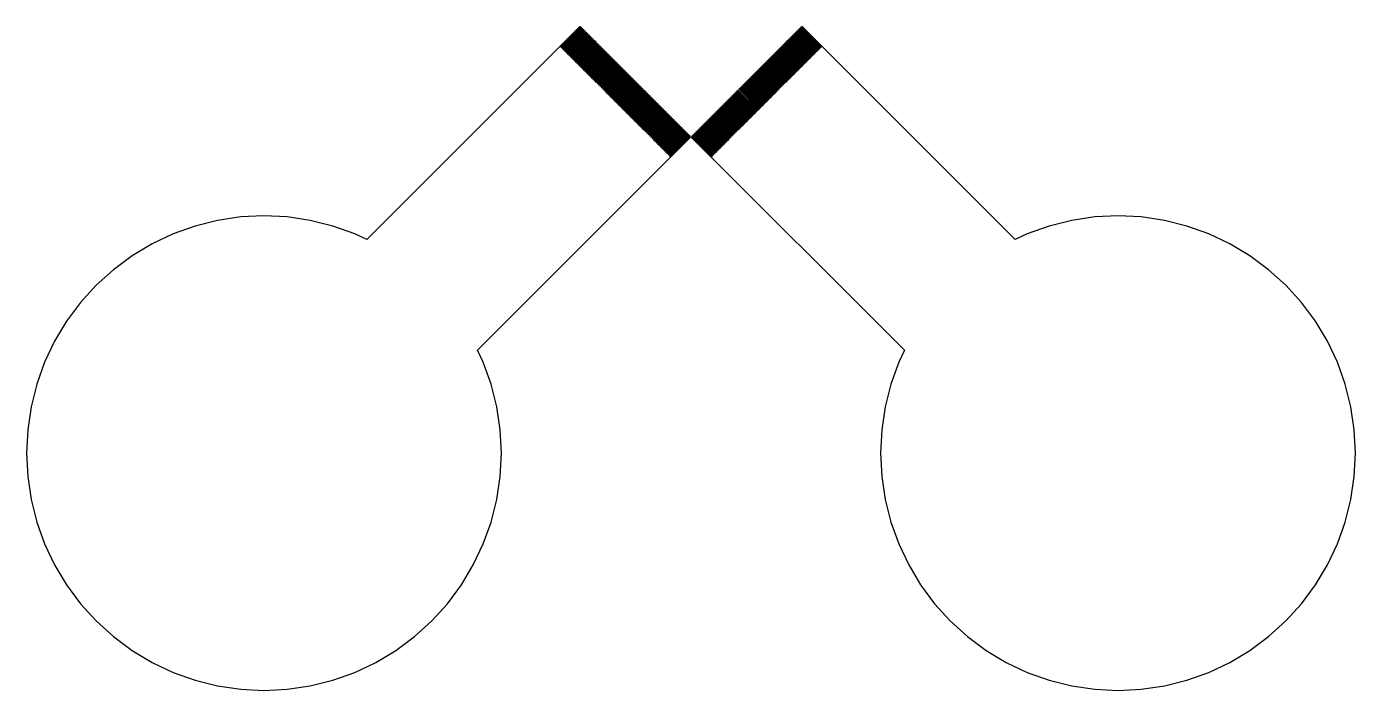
# Model space of a CAD drawing. Extents: x -73 to 181, y -8 to 80.
# Drawn here: x 2 to 16, y 38 to 45 of the extents above; entities that cross this region are included whole.
import ezdxf

# ---------------------------------------------------------------- set-up
doc = ezdxf.new("R2010")
doc.units = 0

msp = doc.modelspace()

# ---------------------------------------------------------------- linework, layer by layer
for p, q in [((7.83327, 45), (5.58598, 42.7527)), ((7.62823, 44.7808), (7.84035, 44.9929)), ((7.84741, 44.9858), (7.6353, 44.7737)), ((7.64236, 44.7667), (7.85448, 44.9788)), ((7.86156, 44.9717), (7.64944, 44.7596)), ((7.65651, 44.7525), (7.86862, 44.9646)), ((7.8757, 44.9576), (7.66357, 44.7455)), ((7.67065, 44.7384), (7.88277, 44.9505)), ((7.88985, 44.9434), (7.67772, 44.7313)), ((7.6848, 44.7242), (7.89691, 44.9363)), ((7.90399, 44.9293), (7.69186, 44.7172)), ((7.69893, 44.7101), (7.91106, 44.9222)), ((7.84035, 44.9929), (7.84741, 44.9858)), ((7.85448, 44.9788), (7.86156, 44.9717)), ((7.86862, 44.9646), (7.8757, 44.9576)), ((7.88277, 44.9505), (7.88985, 44.9434)), ((7.89691, 44.9363), (7.90399, 44.9293)), ((7.91106, 44.9222), (7.91814, 44.9151)), ((10.0818, 44.9151), (10.0889, 44.9222)), ((10.0889, 44.9222), (10.3011, 44.7101)), ((10.096, 44.9293), (10.1031, 44.9363)), ((10.3081, 44.7171), (10.096, 44.9293)), ((10.1031, 44.9363), (10.3152, 44.7242)), ((10.1101, 44.9434), (10.1172, 44.9505)), ((10.3223, 44.7313), (10.1101, 44.9434)), ((10.1172, 44.9505), (10.3293, 44.7384)), ((10.1243, 44.9576), (10.1314, 44.9646)), ((10.3364, 44.7454), (10.1243, 44.9576)), ((10.1314, 44.9646), (10.3435, 44.7525)), ((10.1384, 44.9717), (10.1455, 44.9788)), ((10.3506, 44.7596), (10.1384, 44.9717)), ((10.1455, 44.9788), (10.3576, 44.7667)), ((10.1526, 44.9858), (10.1596, 44.9929)), ((10.3647, 44.7737), (10.1526, 44.9858)), ((10.1596, 44.9929), (10.3718, 44.7808)), ((12.414, 42.7527), (10.1667, 45)), ((7.91814, 44.9151), (7.70601, 44.703)), ((7.71307, 44.696), (7.9252, 44.9081)), ((7.93227, 44.901), (7.72015, 44.6889)), ((7.72722, 44.6818), (7.93935, 44.8939)), ((7.94641, 44.8869), (7.7343, 44.6747)), ((7.74136, 44.6677), (7.95348, 44.8798)), ((7.96056, 44.8727), (7.74844, 44.6606)), ((7.75551, 44.6535), (7.96762, 44.8656)), ((7.97469, 44.8586), (7.76257, 44.6465)), ((7.76965, 44.6394), (7.98177, 44.8515)), ((7.98883, 44.8444), (7.77672, 44.6323)), ((7.7838, 44.6252), (7.99591, 44.8374)), ((8.00298, 44.8303), (7.79086, 44.6182)), ((7.79793, 44.6111), (8.01004, 44.8232)), ((8.01712, 44.8161), (7.80501, 44.604)), ((7.81207, 44.597), (8.02419, 44.8091)), ((8.03127, 44.802), (7.81914, 44.5899)), ((7.82622, 44.5828), (8.03833, 44.7949)), ((8.04541, 44.7879), (7.83328, 44.5757)), ((7.9252, 44.9081), (7.93227, 44.901)), ((7.93935, 44.8939), (7.94641, 44.8869)), ((7.95348, 44.8798), (7.96056, 44.8727)), ((7.96762, 44.8656), (7.97469, 44.8586)), ((7.98177, 44.8515), (7.98883, 44.8444)), ((7.99591, 44.8374), (8.00298, 44.8303)), ((8.01004, 44.8232), (8.01712, 44.8161)), ((8.02419, 44.8091), (8.03127, 44.802)), ((8.03833, 44.7949), (8.04541, 44.7879)), ((9.95457, 44.7879), (9.96165, 44.7949)), ((10.1667, 44.5757), (9.95457, 44.7879)), ((9.96165, 44.7949), (10.1738, 44.5828)), ((9.96872, 44.802), (9.9758, 44.8091)), ((10.1808, 44.5899), (9.96872, 44.802)), ((9.9758, 44.8091), (10.1879, 44.597)), ((9.98286, 44.8161), (9.98994, 44.8232)), ((10.195, 44.604), (9.98286, 44.8161)), ((9.98994, 44.8232), (10.2021, 44.6111)), ((9.99701, 44.8303), (10.0041, 44.8374)), ((10.2091, 44.6182), (9.99701, 44.8303)), ((10.0041, 44.8374), (10.2162, 44.6252)), ((10.0112, 44.8444), (10.0182, 44.8515)), ((10.2233, 44.6323), (10.0112, 44.8444)), ((10.0182, 44.8515), (10.2303, 44.6394)), ((10.0253, 44.8586), (10.0324, 44.8656)), ((10.2374, 44.6465), (10.0253, 44.8586)), ((10.0324, 44.8656), (10.2445, 44.6535)), ((10.0394, 44.8727), (10.0465, 44.8798)), ((10.2516, 44.6606), (10.0394, 44.8727)), ((10.0465, 44.8798), (10.2586, 44.6677)), ((10.0536, 44.8869), (10.0606, 44.8939)), ((10.2657, 44.6747), (10.0536, 44.8869)), ((10.0606, 44.8939), (10.2728, 44.6818)), ((10.0677, 44.901), (10.0748, 44.9081)), ((10.2798, 44.6889), (10.0677, 44.901)), ((10.0748, 44.9081), (10.2869, 44.6959)), ((10.294, 44.703), (10.0818, 44.9151)), ((7.6353, 44.7737), (7.62823, 44.7808)), ((7.64944, 44.7596), (7.64236, 44.7667)), ((7.66357, 44.7455), (7.65651, 44.7525)), ((7.67772, 44.7313), (7.67065, 44.7384)), ((7.69186, 44.7172), (7.6848, 44.7242)), ((7.70601, 44.703), (7.69893, 44.7101)), ((7.72015, 44.6889), (7.71307, 44.696)), ((7.7343, 44.6747), (7.72722, 44.6818)), ((7.74844, 44.6606), (7.74136, 44.6677)), ((7.76257, 44.6465), (7.75551, 44.6535)), ((7.84036, 44.5687), (8.05247, 44.7808)), ((8.05956, 44.7737), (7.84743, 44.5616)), ((7.85451, 44.5545), (8.06662, 44.7666)), ((8.0737, 44.7596), (7.86157, 44.5475)), ((7.86865, 44.5404), (8.08076, 44.7525)), ((8.08783, 44.7454), (7.87572, 44.5333)), ((7.8828, 44.5262), (8.09491, 44.7384)), ((8.10197, 44.7313), (7.88986, 44.5192)), ((7.89693, 44.5121), (8.10904, 44.7242)), ((8.11612, 44.7171), (7.90401, 44.505)), ((7.91107, 44.498), (8.12318, 44.7101)), ((8.13025, 44.703), (7.91814, 44.4909)), ((7.92522, 44.4838), (8.13733, 44.6959)), ((8.14439, 44.6889), (7.93228, 44.4767)), ((7.93935, 44.4697), (8.15147, 44.6818)), ((8.15854, 44.6747), (7.94643, 44.4626)), ((7.95349, 44.4555), (8.16562, 44.6676)), ((8.17268, 44.6606), (7.96057, 44.4485)), ((7.96764, 44.4414), (8.17976, 44.6535)), ((8.18683, 44.6464), (7.9747, 44.4343)), ((8.05247, 44.7808), (8.05956, 44.7737)), ((8.06662, 44.7666), (8.0737, 44.7596)), ((8.08076, 44.7525), (8.08783, 44.7454)), ((8.09491, 44.7384), (8.10197, 44.7313)), ((8.10904, 44.7242), (8.11612, 44.7171)), ((8.12318, 44.7101), (8.13025, 44.703)), ((8.13733, 44.6959), (8.14439, 44.6889)), ((8.15147, 44.6818), (8.15854, 44.6747)), ((8.16562, 44.6676), (8.17268, 44.6606)), ((8.17976, 44.6535), (8.18683, 44.6464)), ((9.81316, 44.6464), (9.82022, 44.6535)), ((10.0253, 44.4343), (9.81316, 44.6464)), ((9.82022, 44.6535), (10.0323, 44.4414)), ((9.8273, 44.6606), (9.83437, 44.6676)), ((10.0394, 44.4485), (9.8273, 44.6606)), ((9.83437, 44.6676), (10.0465, 44.4555)), ((9.84145, 44.6747), (9.84851, 44.6818)), ((10.0536, 44.4626), (9.84145, 44.6747)), ((9.84851, 44.6818), (10.0606, 44.4697)), ((9.85559, 44.6889), (9.86266, 44.6959)), ((10.0677, 44.4767), (9.85559, 44.6889)), ((9.86266, 44.6959), (10.0748, 44.4838)), ((9.86974, 44.703), (9.8768, 44.7101)), ((10.0819, 44.4909), (9.86974, 44.703)), ((9.8768, 44.7101), (10.0889, 44.498)), ((9.88387, 44.7171), (9.89095, 44.7242)), ((10.096, 44.505), (9.88387, 44.7171)), ((9.89095, 44.7242), (10.1031, 44.5121)), ((9.89801, 44.7313), (9.90508, 44.7384)), ((10.1101, 44.5192), (9.89801, 44.7313)), ((9.90508, 44.7384), (10.1172, 44.5262)), ((9.91216, 44.7454), (9.91922, 44.7525)), ((10.1243, 44.5333), (9.91216, 44.7454)), ((9.91922, 44.7525), (10.1313, 44.5404)), ((9.92628, 44.7596), (9.93336, 44.7666)), ((10.1384, 44.5474), (9.92628, 44.7596)), ((9.93336, 44.7666), (10.1455, 44.5545)), ((9.94043, 44.7737), (9.94751, 44.7808)), ((10.1526, 44.5616), (9.94043, 44.7737)), ((9.94751, 44.7808), (10.1596, 44.5687)), ((10.2445, 44.6535), (10.2374, 44.6465)), ((10.2586, 44.6677), (10.2516, 44.6606)), ((10.2728, 44.6818), (10.2657, 44.6747)), ((10.2869, 44.6959), (10.2798, 44.6889)), ((10.3011, 44.7101), (10.294, 44.703)), ((10.3152, 44.7242), (10.3081, 44.7171)), ((10.3293, 44.7384), (10.3223, 44.7313)), ((10.3435, 44.7525), (10.3364, 44.7454)), ((10.3576, 44.7667), (10.3506, 44.7596)), ((10.3718, 44.7808), (10.3647, 44.7737)), ((7.77672, 44.6323), (7.76965, 44.6394)), ((7.79086, 44.6182), (7.7838, 44.6252)), ((7.80501, 44.604), (7.79793, 44.6111)), ((7.81914, 44.5899), (7.81207, 44.597)), ((7.83328, 44.5757), (7.82622, 44.5828)), ((7.84743, 44.5616), (7.84036, 44.5687)), ((7.86157, 44.5475), (7.85451, 44.5545)), ((7.87572, 44.5333), (7.86865, 44.5404)), ((7.88986, 44.5192), (7.8828, 44.5262)), ((7.90401, 44.505), (7.89693, 44.5121)), ((7.98178, 44.4272), (8.19391, 44.6394)), ((8.20097, 44.6323), (7.98885, 44.4202)), ((7.99593, 44.4131), (8.20804, 44.6252)), ((8.21512, 44.6181), (8.00299, 44.406)), ((8.01007, 44.399), (8.22218, 44.6111)), ((8.22925, 44.604), (8.01714, 44.3919)), ((8.02422, 44.3848), (8.23633, 44.5969)), ((8.24339, 44.5899), (8.03128, 44.3777)), ((8.03836, 44.3707), (8.25047, 44.5828)), ((8.25754, 44.5757), (8.04543, 44.3636)), ((8.05249, 44.3565), (8.2646, 44.5686)), ((8.27168, 44.5616), (8.05957, 44.3495)), ((8.06664, 44.3424), (8.27875, 44.5545)), ((8.28581, 44.5474), (8.0737, 44.3353)), ((8.08078, 44.3282), (8.29289, 44.5404)), ((8.29996, 44.5333), (8.08784, 44.3212)), ((8.09491, 44.3141), (8.30704, 44.5262)), ((8.3141, 44.5191), (8.10199, 44.307)), ((8.10905, 44.3), (8.32118, 44.5121)), ((8.32825, 44.505), (8.11612, 44.2929)), ((8.19391, 44.6394), (8.20097, 44.6323)), ((8.20804, 44.6252), (8.21512, 44.6181)), ((8.22218, 44.6111), (8.22925, 44.604)), ((8.23633, 44.5969), (8.24339, 44.5899)), ((8.25047, 44.5828), (8.25754, 44.5757)), ((8.2646, 44.5686), (8.27168, 44.5616)), ((8.27875, 44.5545), (8.28581, 44.5474)), ((8.29289, 44.5404), (8.29996, 44.5333)), ((8.30704, 44.5262), (8.3141, 44.5191)), ((8.32118, 44.5121), (8.32825, 44.505)), ((9.67174, 44.505), (9.6788, 44.5121)), ((9.88387, 44.2929), (9.67174, 44.505)), ((9.6788, 44.5121), (9.89093, 44.3)), ((9.68588, 44.5191), (9.69295, 44.5262)), ((9.89801, 44.307), (9.68588, 44.5191)), ((9.69295, 44.5262), (9.90508, 44.3141)), ((9.70003, 44.5333), (9.70709, 44.5404)), ((9.91216, 44.3212), (9.70003, 44.5333)), ((9.70709, 44.5404), (9.91922, 44.3282)), ((9.71417, 44.5474), (9.72124, 44.5545)), ((9.9263, 44.3353), (9.71417, 44.5474)), ((9.72124, 44.5545), (9.93336, 44.3424)), ((9.7283, 44.5616), (9.73538, 44.5686)), ((9.94043, 44.3495), (9.7283, 44.5616)), ((9.73538, 44.5686), (9.94751, 44.3565)), ((9.74245, 44.5757), (9.74951, 44.5828)), ((9.95457, 44.3636), (9.74245, 44.5757)), ((9.74951, 44.5828), (9.96164, 44.3707)), ((9.75659, 44.5899), (9.76366, 44.5969)), ((9.96872, 44.3777), (9.75659, 44.5899)), ((9.76366, 44.5969), (9.97578, 44.3848)), ((9.77074, 44.604), (9.7778, 44.6111)), ((9.98286, 44.3919), (9.77074, 44.604)), ((9.7778, 44.6111), (9.98993, 44.399)), ((9.78487, 44.6181), (9.79195, 44.6252)), ((9.99699, 44.406), (9.78487, 44.6181)), ((9.79195, 44.6252), (10.0041, 44.4131)), ((9.79901, 44.6323), (9.80608, 44.6394)), ((10.0111, 44.4202), (9.79901, 44.6323)), ((9.80608, 44.6394), (10.0182, 44.4272)), ((10.1031, 44.5121), (10.096, 44.505)), ((10.1172, 44.5262), (10.1101, 44.5192)), ((10.1313, 44.5404), (10.1243, 44.5333)), ((10.1455, 44.5545), (10.1384, 44.5474)), ((10.1596, 44.5687), (10.1526, 44.5616)), ((10.1738, 44.5828), (10.1667, 44.5757)), ((10.1879, 44.597), (10.1808, 44.5899)), ((10.2021, 44.6111), (10.195, 44.604)), ((10.2162, 44.6252), (10.2091, 44.6182)), ((10.2303, 44.6394), (10.2233, 44.6323)), ((7.91814, 44.4909), (7.91107, 44.498)), ((7.93228, 44.4767), (7.92522, 44.4838)), ((7.94643, 44.4626), (7.93935, 44.4697)), ((7.96057, 44.4485), (7.95349, 44.4555)), ((7.9747, 44.4343), (7.96764, 44.4414)), ((7.98885, 44.4202), (7.98178, 44.4272)), ((8.00299, 44.406), (7.99593, 44.4131)), ((8.01714, 44.3919), (8.01007, 44.399)), ((8.03128, 44.3777), (8.02422, 44.3848)), ((8.04543, 44.3636), (8.03836, 44.3707)), ((8.1232, 44.2858), (8.33533, 44.4979)), ((8.34239, 44.4909), (8.13026, 44.2788)), ((8.13734, 44.2717), (8.34947, 44.4838)), ((8.35654, 44.4767), (8.14441, 44.2646)), ((8.15149, 44.2575), (8.3636, 44.4697)), ((8.37068, 44.4626), (8.15857, 44.2505)), ((8.16563, 44.2434), (8.37775, 44.4555)), ((8.38481, 44.4485), (8.1727, 44.2363)), ((8.17978, 44.2292), (8.39189, 44.4414)), ((8.39896, 44.4343), (8.18684, 44.2222)), ((8.19391, 44.2151), (8.40602, 44.4272)), ((8.4131, 44.4202), (8.20099, 44.208)), ((8.20804, 44.201), (8.42017, 44.4131)), ((8.42723, 44.406), (8.21512, 44.1939)), ((8.22218, 44.1868), (8.43431, 44.399)), ((8.44138, 44.3919), (8.22925, 44.1798)), ((8.23633, 44.1727), (8.44846, 44.3848)), ((8.45552, 44.3777), (8.24339, 44.1656)), ((8.25047, 44.1586), (8.46259, 44.3707)), ((8.46967, 44.3636), (8.25754, 44.1515)), ((8.33533, 44.4979), (8.34239, 44.4909)), ((8.34947, 44.4838), (8.35654, 44.4767)), ((8.3636, 44.4697), (8.37068, 44.4626)), ((8.37775, 44.4555), (8.38481, 44.4485)), ((8.39189, 44.4414), (8.39896, 44.4343)), ((8.40602, 44.4272), (8.4131, 44.4202)), ((8.42017, 44.4131), (8.42723, 44.406)), ((8.43431, 44.399), (8.44138, 44.3919)), ((8.44846, 44.3848), (8.45552, 44.3777)), ((8.46259, 44.3707), (8.46967, 44.3636)), ((9.53032, 44.3636), (9.5374, 44.3707)), ((9.74245, 44.1515), (9.53032, 44.3636)), ((9.5374, 44.3707), (9.74953, 44.1586)), ((9.54446, 44.3777), (9.55153, 44.3848)), ((9.75659, 44.1656), (9.54446, 44.3777)), ((9.55153, 44.3848), (9.76366, 44.1727)), ((9.55861, 44.3919), (9.56567, 44.399)), ((9.77074, 44.1798), (9.55861, 44.3919)), ((9.56567, 44.399), (9.7778, 44.1868)), ((9.57275, 44.406), (9.57982, 44.4131)), ((9.78488, 44.1939), (9.57275, 44.406)), ((9.57982, 44.4131), (9.79195, 44.201)), ((9.58688, 44.4202), (9.59396, 44.4272)), ((9.79901, 44.208), (9.58688, 44.4202)), ((9.59396, 44.4272), (9.80609, 44.2151)), ((9.60103, 44.4343), (9.60809, 44.4414)), ((9.81316, 44.2222), (9.60103, 44.4343)), ((9.60809, 44.4414), (9.82022, 44.2292)), ((9.61517, 44.4485), (9.62224, 44.4555)), ((9.8273, 44.2363), (9.61517, 44.4485)), ((9.62224, 44.4555), (9.83437, 44.2434)), ((9.6293, 44.4626), (9.63638, 44.4697)), ((9.84143, 44.2505), (9.6293, 44.4626)), ((9.63638, 44.4697), (9.84851, 44.2575)), ((9.64345, 44.4767), (9.65051, 44.4838)), ((9.85558, 44.2646), (9.64345, 44.4767)), ((9.65051, 44.4838), (9.86264, 44.2717)), ((9.65759, 44.4909), (9.66466, 44.4979)), ((9.86972, 44.2787), (9.65759, 44.4909)), ((9.66466, 44.4979), (9.87679, 44.2858)), ((9.96164, 44.3707), (9.95457, 44.3636)), ((9.97578, 44.3848), (9.96872, 44.3777)), ((9.98993, 44.399), (9.98286, 44.3919)), ((10.0041, 44.4131), (9.99699, 44.406)), ((10.0182, 44.4272), (10.0111, 44.4202)), ((10.0323, 44.4414), (10.0253, 44.4343)), ((10.0465, 44.4555), (10.0394, 44.4485)), ((10.0606, 44.4697), (10.0536, 44.4626)), ((10.0748, 44.4838), (10.0677, 44.4767)), ((10.0889, 44.498), (10.0819, 44.4909)), ((8.05957, 44.3495), (8.05249, 44.3565)), ((8.0737, 44.3353), (8.06664, 44.3424)), ((8.08784, 44.3212), (8.08078, 44.3282)), ((8.10199, 44.307), (8.09491, 44.3141)), ((8.11612, 44.2929), (8.10905, 44.3)), ((8.13026, 44.2788), (8.1232, 44.2858)), ((8.14441, 44.2646), (8.13734, 44.2717)), ((8.15857, 44.2505), (8.15149, 44.2575)), ((8.1727, 44.2363), (8.16563, 44.2434)), ((8.18684, 44.2222), (8.17978, 44.2292)), ((8.26462, 44.1444), (8.47673, 44.3565)), ((8.4838, 44.3495), (8.27168, 44.1373)), ((8.27876, 44.1303), (8.49088, 44.3424)), ((8.49794, 44.3353), (8.28583, 44.1232)), ((8.29291, 44.1161), (8.50502, 44.3282)), ((8.51208, 44.3212), (8.29997, 44.1091)), ((8.30704, 44.102), (8.51915, 44.3141)), ((8.52623, 44.307), (8.31412, 44.0949)), ((8.32118, 44.0878), (8.53329, 44.3)), ((8.54036, 44.2929), (8.32825, 44.0808)), ((8.33533, 44.0737), (8.54744, 44.2858)), ((8.5545, 44.2787), (8.34239, 44.0666)), ((8.34946, 44.0596), (8.56158, 44.2717)), ((8.56865, 44.2646), (8.35654, 44.0525)), ((8.3636, 44.0454), (8.57573, 44.2575)), ((8.58279, 44.2505), (8.37068, 44.0384)), ((8.37775, 44.0313), (8.58987, 44.2434)), ((8.59694, 44.2363), (8.38483, 44.0242)), ((8.39189, 44.0171), (8.60402, 44.2292)), ((8.47673, 44.3565), (8.4838, 44.3495)), ((8.49088, 44.3424), (8.49794, 44.3353)), ((8.50502, 44.3282), (8.51208, 44.3212)), ((8.51915, 44.3141), (8.52623, 44.307)), ((8.53329, 44.3), (8.54036, 44.2929)), ((8.54744, 44.2858), (8.5545, 44.2787)), ((8.56158, 44.2717), (8.56865, 44.2646)), ((8.57573, 44.2575), (8.58279, 44.2505)), ((8.58987, 44.2434), (8.59694, 44.2363)), ((8.60402, 44.2292), (8.61108, 44.2222)), ((9.3889, 44.2222), (9.39597, 44.2292)), ((9.39597, 44.2292), (9.60809, 44.0171)), ((9.40305, 44.2363), (9.41011, 44.2434)), ((9.61517, 44.0242), (9.40305, 44.2363)), ((9.41011, 44.2434), (9.62224, 44.0313)), ((9.41719, 44.2505), (9.42426, 44.2575)), ((9.62932, 44.0383), (9.41719, 44.2505)), ((9.42426, 44.2575), (9.63638, 44.0454)), ((9.43134, 44.2646), (9.4384, 44.2717)), ((9.64346, 44.0525), (9.43134, 44.2646)), ((9.4384, 44.2717), (9.65053, 44.0596)), ((9.44548, 44.2787), (9.45255, 44.2858)), ((9.65761, 44.0666), (9.44548, 44.2787)), ((9.45255, 44.2858), (9.66467, 44.0737)), ((9.45963, 44.2929), (9.46669, 44.3)), ((9.67175, 44.0808), (9.45963, 44.2929)), ((9.46669, 44.3), (9.67882, 44.0878)), ((9.47375, 44.307), (9.48083, 44.3141)), ((9.68588, 44.0949), (9.47375, 44.307)), ((9.48083, 44.3141), (9.69296, 44.102)), ((9.4879, 44.3212), (9.49496, 44.3282)), ((9.70003, 44.1091), (9.4879, 44.3212)), ((9.49496, 44.3282), (9.70709, 44.1161)), ((9.50204, 44.3353), (9.50911, 44.3424)), ((9.71417, 44.1232), (9.50204, 44.3353)), ((9.50911, 44.3424), (9.72124, 44.1303)), ((9.51619, 44.3495), (9.52325, 44.3565)), ((9.72832, 44.1373), (9.51619, 44.3495)), ((9.52325, 44.3565), (9.73538, 44.1444)), ((9.82022, 44.2292), (9.81316, 44.2222)), ((9.83437, 44.2434), (9.8273, 44.2363)), ((9.84851, 44.2575), (9.84143, 44.2505)), ((9.86264, 44.2717), (9.85558, 44.2646)), ((9.87679, 44.2858), (9.86972, 44.2787)), ((9.89093, 44.3), (9.88387, 44.2929)), ((9.90508, 44.3141), (9.89801, 44.307)), ((9.91922, 44.3282), (9.91216, 44.3212)), ((9.93336, 44.3424), (9.9263, 44.3353)), ((9.94751, 44.3565), (9.94043, 44.3495)), ((8.20099, 44.208), (8.19391, 44.2151)), ((8.21512, 44.1939), (8.20804, 44.201)), ((8.22925, 44.1798), (8.22218, 44.1868)), ((8.24339, 44.1656), (8.23633, 44.1727)), ((8.25754, 44.1515), (8.25047, 44.1586)), ((8.27168, 44.1373), (8.26462, 44.1444)), ((8.28583, 44.1232), (8.27876, 44.1303)), ((8.29997, 44.1091), (8.29291, 44.1161)), ((8.31412, 44.0949), (8.30704, 44.102)), ((8.32825, 44.0808), (8.32118, 44.0878)), ((8.61108, 44.2222), (8.39897, 44.0101)), ((8.40604, 44.003), (8.61815, 44.2151)), ((8.62523, 44.208), (8.41312, 43.9959)), ((8.42018, 43.9888), (8.63229, 44.201)), ((8.63936, 44.1939), (8.42725, 43.9818)), ((8.43433, 43.9747), (8.64644, 44.1868)), ((8.6535, 44.1798), (8.44139, 43.9676)), ((8.44846, 43.9606), (8.66057, 44.1727)), ((8.66765, 44.1656), (8.45554, 43.9535)), ((8.4626, 43.9464), (8.67471, 44.1585)), ((8.68179, 44.1515), (8.46968, 43.9393)), ((8.47675, 43.9323), (8.68886, 44.1444)), ((8.69594, 44.1373), (8.48381, 43.9252)), ((8.49089, 43.9181), (8.703, 44.1302)), ((8.71008, 44.1232), (8.49796, 43.9111)), ((8.50502, 43.904), (8.71715, 44.1161)), ((8.72423, 44.109), (8.5121, 43.8969)), ((8.51917, 43.8899), (8.73129, 44.102)), ((8.73836, 44.0949), (8.52625, 43.8828)), ((8.53331, 43.8757), (8.74544, 44.0878)), ((8.61815, 44.2151), (8.62523, 44.208)), ((8.63229, 44.201), (8.63936, 44.1939)), ((8.64644, 44.1868), (8.6535, 44.1798)), ((8.66057, 44.1727), (8.66765, 44.1656)), ((8.67471, 44.1585), (8.68179, 44.1515)), ((8.68886, 44.1444), (8.69594, 44.1373)), ((8.703, 44.1302), (8.71008, 44.1232)), ((8.71715, 44.1161), (8.72423, 44.109)), ((8.73129, 44.102), (8.73836, 44.0949)), ((8.74544, 44.0878), (8.7525, 44.0808)), ((9.24748, 44.0808), (9.25455, 44.0878)), ((9.25455, 44.0878), (9.46667, 43.8757)), ((9.26163, 44.0949), (9.26869, 44.102)), ((9.47375, 43.8828), (9.26163, 44.0949)), ((9.26869, 44.102), (9.48082, 43.8898)), ((9.27576, 44.109), (9.28284, 44.1161)), ((9.48788, 43.8969), (9.27576, 44.109)), ((9.28284, 44.1161), (9.49496, 43.904)), ((9.2899, 44.1232), (9.29698, 44.1302)), ((9.50203, 43.9111), (9.2899, 44.1232)), ((9.29698, 44.1302), (9.50911, 43.9181)), ((9.30405, 44.1373), (9.31113, 44.1444)), ((9.51617, 43.9252), (9.30405, 44.1373)), ((9.31113, 44.1444), (9.52325, 43.9323)), ((9.31819, 44.1515), (9.32527, 44.1585)), ((9.53032, 43.9393), (9.31819, 44.1515)), ((9.32527, 44.1585), (9.5374, 43.9464)), ((9.33234, 44.1656), (9.33942, 44.1727)), ((9.54446, 43.9535), (9.33234, 44.1656)), ((9.33942, 44.1727), (9.55154, 43.9606)), ((9.34648, 44.1798), (9.35355, 44.1868)), ((9.55861, 43.9676), (9.34648, 44.1798)), ((9.35355, 44.1868), (9.56567, 43.9747)), ((9.36063, 44.1939), (9.36769, 44.201)), ((9.57275, 43.9818), (9.36063, 44.1939)), ((9.36769, 44.201), (9.57982, 43.9888)), ((9.37476, 44.208), (9.38184, 44.2151)), ((9.58688, 43.9959), (9.37476, 44.208)), ((9.38184, 44.2151), (9.59396, 44.003)), ((9.60103, 44.0101), (9.3889, 44.2222)), ((9.67882, 44.0878), (9.67175, 44.0808)), ((9.69296, 44.102), (9.68588, 44.0949)), ((9.70709, 44.1161), (9.70003, 44.1091)), ((9.72124, 44.1303), (9.71417, 44.1232)), ((9.73538, 44.1444), (9.72832, 44.1373)), ((9.74953, 44.1586), (9.74245, 44.1515)), ((9.76366, 44.1727), (9.75659, 44.1656)), ((9.7778, 44.1868), (9.77074, 44.1798)), ((9.79195, 44.201), (9.78488, 44.1939)), ((9.80609, 44.2151), (9.79901, 44.208)), ((8.34239, 44.0666), (8.33533, 44.0737)), ((8.35654, 44.0525), (8.34946, 44.0596)), ((8.37068, 44.0384), (8.3636, 44.0454)), ((8.38483, 44.0242), (8.37775, 44.0313)), ((8.39897, 44.0101), (8.39189, 44.0171)), ((8.41312, 43.9959), (8.40604, 44.003)), ((8.42725, 43.9818), (8.42018, 43.9888)), ((8.44139, 43.9676), (8.43433, 43.9747)), ((8.45554, 43.9535), (8.44846, 43.9606)), ((8.46968, 43.9393), (8.4626, 43.9464)), ((8.7525, 44.0808), (8.54039, 43.8687)), ((8.54745, 43.8616), (8.75957, 44.0737)), ((8.76665, 44.0666), (8.55453, 43.8545)), ((8.5616, 43.8474), (8.77371, 44.0596)), ((8.78079, 44.0525), (8.56868, 43.8404)), ((8.57574, 43.8333), (8.78786, 44.0454)), ((8.79492, 44.0383), (8.58281, 43.8262)), ((8.58989, 43.8191), (8.802, 44.0313)), ((8.80907, 44.0242), (8.59695, 43.8121)), ((8.60402, 43.805), (8.81613, 44.0171)), ((8.82321, 44.01), (8.6111, 43.7979)), ((8.61816, 43.7909), (8.83028, 44.003)), ((8.83736, 43.9959), (8.62523, 43.7838)), ((8.63231, 43.7767), (8.84442, 43.9888)), ((8.8515, 43.9818), (8.63937, 43.7697)), ((8.64645, 43.7626), (8.85857, 43.9747)), ((8.86565, 43.9676), (8.65352, 43.7555)), ((8.66058, 43.7484), (8.87271, 43.9606)), ((8.87979, 43.9535), (8.66766, 43.7414)), ((8.67473, 43.7343), (8.88686, 43.9464)), ((8.75957, 44.0737), (8.76665, 44.0666)), ((8.77371, 44.0596), (8.78079, 44.0525)), ((8.78786, 44.0454), (8.79492, 44.0383)), ((8.802, 44.0313), (8.80907, 44.0242)), ((8.81613, 44.0171), (8.82321, 44.01)), ((8.83028, 44.003), (8.83736, 43.9959)), ((8.84442, 43.9888), (8.8515, 43.9818)), ((8.85857, 43.9747), (8.86565, 43.9676)), ((8.87271, 43.9606), (8.87979, 43.9535)), ((8.88686, 43.9464), (8.89392, 43.9393)), ((9.10606, 43.9393), (9.11313, 43.9464)), ((9.11313, 43.9464), (9.32526, 43.7343)), ((9.12019, 43.9535), (9.12727, 43.9606)), ((9.33232, 43.7413), (9.12019, 43.9535)), ((9.12727, 43.9606), (9.3394, 43.7484)), ((9.13434, 43.9676), (9.14142, 43.9747)), ((9.34647, 43.7555), (9.13434, 43.9676)), ((9.14142, 43.9747), (9.35355, 43.7626)), ((9.14848, 43.9818), (9.15556, 43.9888)), ((9.36061, 43.7696), (9.14848, 43.9818)), ((9.15556, 43.9888), (9.36769, 43.7767)), ((9.16263, 43.9959), (9.16971, 44.003)), ((9.37476, 43.7838), (9.16263, 43.9959)), ((9.16971, 44.003), (9.38184, 43.7909)), ((9.17677, 44.01), (9.18385, 44.0171)), ((9.3889, 43.7979), (9.17677, 44.01)), ((9.18385, 44.0171), (9.39598, 43.805)), ((9.19092, 44.0242), (9.19798, 44.0313)), ((9.40305, 43.8121), (9.19092, 44.0242)), ((9.19798, 44.0313), (9.41011, 43.8191)), ((9.20506, 44.0383), (9.21213, 44.0454)), ((9.41719, 43.8262), (9.20506, 44.0383)), ((9.21213, 44.0454), (9.42426, 43.8333)), ((9.21919, 44.0525), (9.22627, 44.0596)), ((9.43132, 43.8403), (9.21919, 44.0525)), ((9.22627, 44.0596), (9.4384, 43.8474)), ((9.23334, 44.0666), (9.24042, 44.0737)), ((9.44547, 43.8545), (9.23334, 44.0666)), ((9.24042, 44.0737), (9.45255, 43.8616)), ((9.45961, 43.8686), (9.24748, 44.0808)), ((9.5374, 43.9464), (9.53032, 43.9393)), ((9.55154, 43.9606), (9.54446, 43.9535)), ((9.56567, 43.9747), (9.55861, 43.9676)), ((9.57982, 43.9888), (9.57275, 43.9818)), ((9.59396, 44.003), (9.58688, 43.9959)), ((9.60809, 44.0171), (9.60103, 44.0101)), ((9.62224, 44.0313), (9.61517, 44.0242)), ((9.63638, 44.0454), (9.62932, 44.0383)), ((9.65053, 44.0596), (9.64346, 44.0525)), ((9.66467, 44.0737), (9.65761, 44.0666)), ((6.7527, 41.586), (9, 43.8333)), ((8.48381, 43.9252), (8.47675, 43.9323)), ((8.49796, 43.9111), (8.49089, 43.9181)), ((8.5121, 43.8969), (8.50502, 43.904)), ((8.52625, 43.8828), (8.51917, 43.8899)), ((8.54039, 43.8687), (8.53331, 43.8757)), ((8.55453, 43.8545), (8.54745, 43.8616)), ((8.56868, 43.8404), (8.5616, 43.8474)), ((8.58281, 43.8262), (8.57574, 43.8333)), ((8.59695, 43.8121), (8.58989, 43.8191)), ((8.6111, 43.7979), (8.60402, 43.805)), ((8.89392, 43.9393), (8.68181, 43.7272)), ((8.68889, 43.7202), (8.901, 43.9323)), ((8.90807, 43.9252), (8.69595, 43.7131)), ((8.70302, 43.706), (8.91513, 43.9181)), ((8.92221, 43.9111), (8.7101, 43.6989)), ((8.71716, 43.6919), (8.92928, 43.904)), ((8.93634, 43.8969), (8.72423, 43.6848)), ((8.73131, 43.6777), (8.94342, 43.8898)), ((8.95049, 43.8828), (8.73837, 43.6707)), ((8.74545, 43.6636), (8.95757, 43.8757)), ((8.96463, 43.8686), (8.75252, 43.6565)), ((8.75958, 43.6494), (8.97169, 43.8616)), ((8.97878, 43.8545), (8.76666, 43.6424)), ((8.77373, 43.6353), (8.98584, 43.8474)), ((8.99292, 43.8403), (8.78079, 43.6282)), ((8.901, 43.9323), (8.90807, 43.9252)), ((8.91513, 43.9181), (8.92221, 43.9111)), ((8.92928, 43.904), (8.93634, 43.8969)), ((8.94342, 43.8898), (8.95049, 43.8828)), ((8.95757, 43.8757), (8.96463, 43.8686)), ((8.97169, 43.8616), (8.97878, 43.8545)), ((8.98584, 43.8474), (8.99292, 43.8403)), ((9, 43.8333), (11.2473, 41.586)), ((9.00706, 43.8403), (9.01414, 43.8474)), ((9.21919, 43.6282), (9.00706, 43.8403)), ((9.01414, 43.8474), (9.22627, 43.6353)), ((9.02121, 43.8545), (9.02829, 43.8616)), ((9.23334, 43.6424), (9.02121, 43.8545)), ((9.02829, 43.8616), (9.24042, 43.6494)), ((9.03535, 43.8686), (9.04242, 43.8757)), ((9.24748, 43.6565), (9.03535, 43.8686)), ((9.04242, 43.8757), (9.25455, 43.6636)), ((9.0495, 43.8828), (9.05656, 43.8898)), ((9.26163, 43.6707), (9.0495, 43.8828)), ((9.05656, 43.8898), (9.26869, 43.6777)), ((9.06364, 43.8969), (9.07071, 43.904)), ((9.27577, 43.6848), (9.06364, 43.8969)), ((9.07071, 43.904), (9.28284, 43.6919)), ((9.07777, 43.9111), (9.08485, 43.9181)), ((9.2899, 43.6989), (9.07777, 43.9111)), ((9.08485, 43.9181), (9.29698, 43.706)), ((9.09192, 43.9252), (9.09898, 43.9323)), ((9.30405, 43.7131), (9.09192, 43.9252)), ((9.09898, 43.9323), (9.31111, 43.7201)), ((9.31819, 43.7272), (9.10606, 43.9393)), ((9.39598, 43.805), (9.3889, 43.7979)), ((9.41011, 43.8191), (9.40305, 43.8121)), ((9.42426, 43.8333), (9.41719, 43.8262)), ((9.4384, 43.8474), (9.43132, 43.8403)), ((9.45255, 43.8616), (9.44547, 43.8545)), ((9.46667, 43.8757), (9.45961, 43.8686)), ((9.48082, 43.8898), (9.47375, 43.8828)), ((9.49496, 43.904), (9.48788, 43.8969)), ((9.50911, 43.9181), (9.50203, 43.9111)), ((9.52325, 43.9323), (9.51617, 43.9252)), ((8.62523, 43.7838), (8.61816, 43.7909)), ((8.63937, 43.7697), (8.63231, 43.7767)), ((8.65352, 43.7555), (8.64645, 43.7626)), ((8.66766, 43.7414), (8.66058, 43.7484)), ((8.68181, 43.7272), (8.67473, 43.7343)), ((8.69595, 43.7131), (8.68889, 43.7202)), ((8.7101, 43.6989), (8.70302, 43.706)), ((8.72423, 43.6848), (8.71716, 43.6919)), ((8.73837, 43.6707), (8.73131, 43.6777)), ((8.75252, 43.6565), (8.74545, 43.6636)), ((9.25455, 43.6636), (9.24748, 43.6565)), ((9.26869, 43.6777), (9.26163, 43.6707)), ((9.28284, 43.6919), (9.27577, 43.6848)), ((9.29698, 43.706), (9.2899, 43.6989)), ((9.31111, 43.7201), (9.30405, 43.7131)), ((9.32526, 43.7343), (9.31819, 43.7272)), ((9.3394, 43.7484), (9.33232, 43.7413)), ((9.35355, 43.7626), (9.34647, 43.7555)), ((9.36769, 43.7767), (9.36061, 43.7696)), ((9.38184, 43.7909), (9.37476, 43.7838)), ((8.76666, 43.6424), (8.75958, 43.6494)), ((8.78079, 43.6282), (8.77373, 43.6353)), ((9.22627, 43.6353), (9.21919, 43.6282)), ((9.24042, 43.6494), (9.23334, 43.6424)), ((4.25778, 42.9908), (4.01509, 42.9548)), ((4.50282, 43.0028), (4.25778, 42.9908)), ((4.74788, 42.9908), (4.50282, 43.0028)), ((4.99055, 42.9548), (4.74788, 42.9908)), ((13.2521, 42.9908), (13.0094, 42.9548)), ((13.4972, 43.0028), (13.2521, 42.9908)), ((13.7422, 42.9908), (13.4972, 43.0028)), ((13.9849, 42.9548), (13.7422, 42.9908)), ((3.77711, 42.8952), (3.54611, 42.8125)), ((4.01509, 42.9548), (3.77711, 42.8952)), ((5.22853, 42.8952), (4.99055, 42.9548)), ((5.45953, 42.8125), (5.22853, 42.8952)), ((12.7715, 42.8952), (12.5405, 42.8125)), ((13.0094, 42.9548), (12.7715, 42.8952)), ((14.2229, 42.8952), (13.9849, 42.9548)), ((14.4539, 42.8125), (14.2229, 42.8952)), ((3.32433, 42.7076), (3.11389, 42.5815)), ((3.54611, 42.8125), (3.32433, 42.7076)), ((5.58598, 42.7527), (5.45953, 42.8125)), ((12.5405, 42.8125), (12.414, 42.7527)), ((14.6757, 42.7076), (14.4539, 42.8125)), ((14.8861, 42.5815), (14.6757, 42.7076)), ((3.11389, 42.5815), (2.91684, 42.4353)), ((15.0832, 42.4353), (14.8861, 42.5815)), ((2.91684, 42.4353), (2.73505, 42.2706)), ((15.265, 42.2706), (15.0832, 42.4353)), ((2.73505, 42.2706), (2.57028, 42.0888)), ((15.4297, 42.0888), (15.265, 42.2706)), ((2.57028, 42.0888), (2.42415, 41.8917)), ((15.5759, 41.8917), (15.4297, 42.0888)), ((2.42415, 41.8917), (2.29799, 41.6813)), ((15.702, 41.6813), (15.5759, 41.8917)), ((2.29799, 41.6813), (2.19312, 41.4595)), ((6.8125, 41.4595), (6.7527, 41.586)), ((11.2473, 41.586), (11.1875, 41.4595)), ((15.8069, 41.4595), (15.702, 41.6813)), ((2.19312, 41.4595), (2.11046, 41.2285)), ((6.89516, 41.2285), (6.8125, 41.4595)), ((11.1875, 41.4595), (11.1048, 41.2285)), ((15.8895, 41.2285), (15.8069, 41.4595)), ((2.11046, 41.2285), (2.05084, 40.9905)), ((6.95477, 40.9906), (6.89516, 41.2285)), ((11.1048, 41.2285), (11.0452, 40.9906)), ((15.9491, 40.9905), (15.8895, 41.2285)), ((2.05084, 40.9905), (2.01485, 40.7478)), ((6.99077, 40.7479), (6.95477, 40.9906)), ((11.0452, 40.9906), (11.0092, 40.7479)), ((15.9851, 40.7479), (15.9491, 40.9905)), ((2.01485, 40.7478), (2.00281, 40.5028)), ((7.00281, 40.5028), (6.99077, 40.7479)), ((11.0092, 40.7479), (10.9972, 40.5028)), ((15.9972, 40.5028), (15.9851, 40.7479)), ((2.00281, 40.5028), (2.01485, 40.2578)), ((6.99078, 40.2578), (7.00281, 40.5028)), ((10.9972, 40.5028), (11.0092, 40.2578)), ((15.9851, 40.2578), (15.9972, 40.5028)), ((2.01485, 40.2578), (2.05084, 40.0151)), ((6.95476, 40.0151), (6.99078, 40.2578)), ((11.0092, 40.2578), (11.0452, 40.0151)), ((15.9491, 40.0151), (15.9851, 40.2578)), ((2.05084, 40.0151), (2.11046, 39.7771)), ((6.89516, 39.7771), (6.95476, 40.0151)), ((11.0452, 40.0151), (11.1048, 39.7771)), ((15.8895, 39.7771), (15.9491, 40.0151)), ((2.11046, 39.7771), (2.19312, 39.5461)), ((6.8125, 39.5461), (6.89516, 39.7771)), ((11.1048, 39.7771), (11.1875, 39.5461)), ((15.8069, 39.5461), (15.8895, 39.7771)), ((2.19312, 39.5461), (2.29799, 39.3243)), ((6.70761, 39.3243), (6.8125, 39.5461)), ((11.1875, 39.5461), (11.2924, 39.3243)), ((15.702, 39.3243), (15.8069, 39.5461)), ((2.29799, 39.3243), (2.42413, 39.1139)), ((6.58148, 39.1139), (6.70761, 39.3243)), ((11.2924, 39.3243), (11.4185, 39.1139)), ((15.5759, 39.1139), (15.702, 39.3243)), ((2.42413, 39.1139), (2.57027, 38.9168)), ((6.43535, 38.9168), (6.58148, 39.1139)), ((11.4185, 39.1139), (11.5647, 38.9168)), ((15.4297, 38.9168), (15.5759, 39.1139)), ((2.57027, 38.9168), (2.73503, 38.735)), ((6.27058, 38.735), (6.43535, 38.9168)), ((11.5647, 38.9168), (11.7294, 38.735)), ((15.265, 38.735), (15.4297, 38.9168)), ((2.73503, 38.735), (2.91681, 38.5703)), ((6.08879, 38.5703), (6.27058, 38.735)), ((11.7294, 38.735), (11.9112, 38.5703)), ((15.0832, 38.5703), (15.265, 38.735)), ((2.91681, 38.5703), (3.11388, 38.4241)), ((5.89172, 38.4241), (6.08879, 38.5703)), ((11.9112, 38.5703), (12.1083, 38.4241)), ((14.8861, 38.4241), (15.0832, 38.5703)), ((3.11388, 38.4241), (3.3243, 38.298)), ((5.68129, 38.298), (5.89172, 38.4241)), ((12.1083, 38.4241), (12.3187, 38.298)), ((14.6757, 38.298), (14.8861, 38.4241)), ((3.3243, 38.298), (3.54608, 38.1931)), ((5.4595, 38.1931), (5.68129, 38.298)), ((12.3187, 38.298), (12.5405, 38.1931)), ((14.4539, 38.1931), (14.6757, 38.298)), ((3.54608, 38.1931), (3.77708, 38.1105)), ((3.77708, 38.1105), (4.01508, 38.0508)), ((4.99051, 38.0508), (5.2285, 38.1105)), ((5.2285, 38.1105), (5.4595, 38.1931)), ((12.5405, 38.1931), (12.7715, 38.1105)), ((12.7715, 38.1105), (13.0095, 38.0508)), ((13.9849, 38.0508), (14.2229, 38.1105)), ((14.2229, 38.1105), (14.4539, 38.1931)), ((4.01508, 38.0508), (4.25775, 38.0148)), ((4.25775, 38.0148), (4.50279, 38.0028)), ((4.50279, 38.0028), (4.74785, 38.0148)), ((4.74785, 38.0148), (4.99051, 38.0508)), ((13.0095, 38.0508), (13.2521, 38.0148)), ((13.2521, 38.0148), (13.4972, 38.0028)), ((13.4972, 38.0028), (13.7422, 38.0148)), ((13.7422, 38.0148), (13.9849, 38.0508))]:
    msp.add_line(p, q)

doc.saveas('drawing.dxf')
